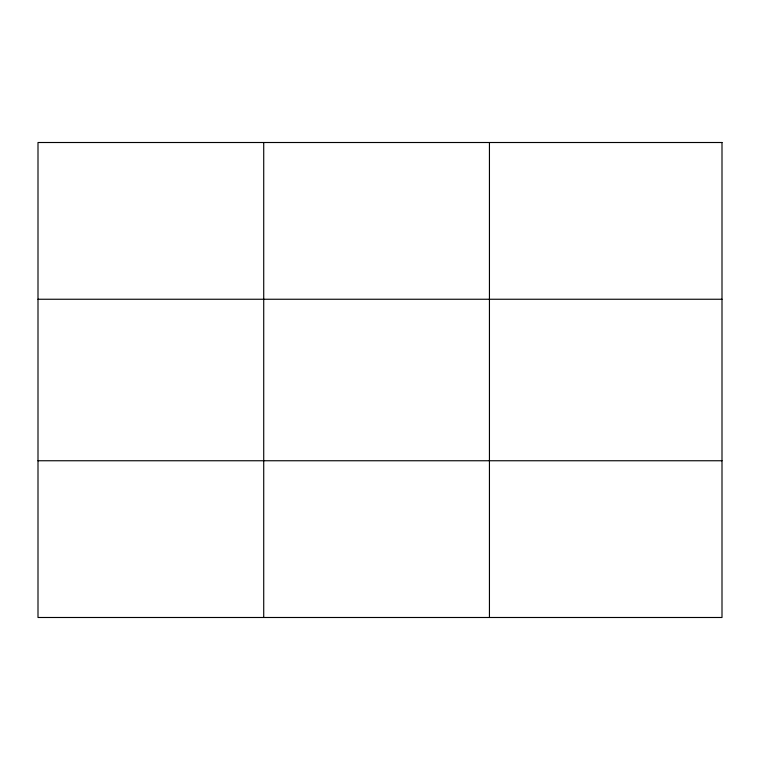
<?xml version="1.0" encoding="UTF-8"?>
<svg xmlns="http://www.w3.org/2000/svg" width="760" height="760" viewBox="0 0 760 760"><rect width="100%" height="100%" fill="white"/><g stroke="black" fill="none" stroke-linecap="round" stroke-linejoin="round"><path stroke-width="1.14" d="M263.72 617.49L263.72 142.509M489.44 617.49L489.44 142.509M38 299.25L722 299.25M38 460.75L722 460.75M722 142.509L722 617.49L38 617.49L38 142.509L722 142.509"/></g></svg>
